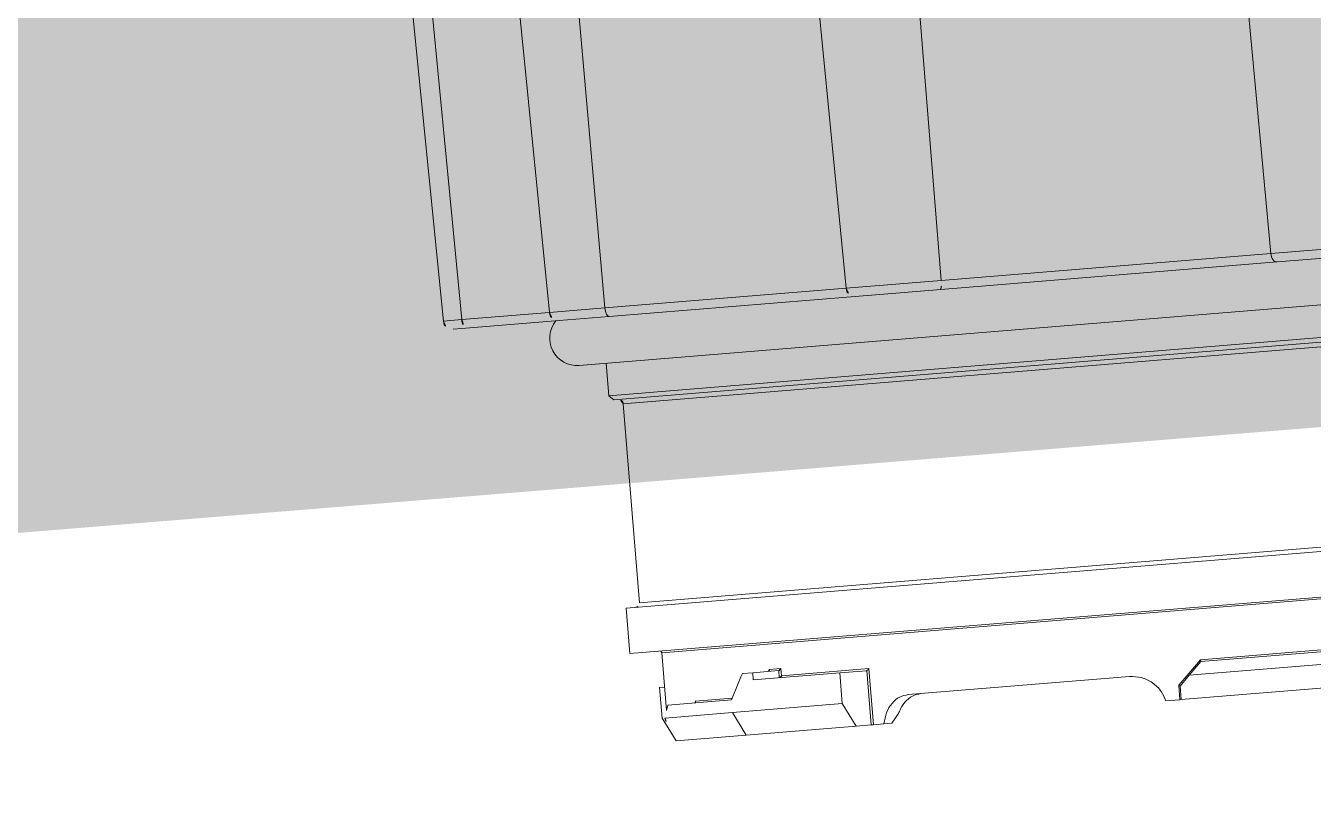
# Model space of a CAD drawing. Header units: metres. Extents: x 1956498 to 1957612, y 2277909 to 2278547.
# Drawn here: x 1957464.759 to 1957464.9008, y 2278066.6341 to 2278066.7199 of the extents above; entities that cross this region are included whole.
import ezdxf

# ---------------------------------------------------------------- set-up
doc = ezdxf.new("R2010")
doc.units = ezdxf.units.M
doc.layers.add('UBS-100-Clôture', color=30, linetype='LIMITE1')
doc.layers.add('UBS_400_DETAIL POSTE HTA TOOLKIT UBS', color=7, linetype='Continuous')
doc.linetypes.add('LIMITE1', pattern='A,6.35,-2.54,[133,ltypeshp.shx,S=2.54,R=0,X=-2.54,Y=0],-2.54,25.4', length=36.83)

# ---------------------------------------------------------------- blocks, each defined once
blk = doc.blocks.new('HSI 150 D3.58 PROFIL')
at = {"color": 3, "linetype": 'Continuous', "lineweight": 15}
for p, q in [((-1.02, 86.55), (-37.02, 85.92)), ((-37.02, 85.92), (-37.02, 83.89)), ((-38, 83.09), (-38, 84.92)), ((-37.02, 83.89), (-1.02, 84.39)), ((-37.02, 83.89), (-37.02, 74.2)), ((-38, 73.2), (-38, 83.09)), ((-1.02, 74.83), (-37.02, 74.2)), ((-37.02, 74.2), (-37.02, 68.07)), ((-38, 67.68), (-38, 73.2)), ((-43.1, 71.41), (-43.1, -94.59)), ((-70.2, 68.41), (-75.2, 68.41)), ((-75.2, -91.59), (-75.2, 68.41)), ((-70.2, -51.59), (-70.2, 68.41)), ((-46.7, 68.41), (-47.2, 67.91)), ((-43.1, 68.41), (-46.7, 68.41)), ((-46.7, 68.41), (-46.7, -91.59)), ((-37.02, 68.07), (-1.02, 68.31)), ((-47.7, 66.91), (-69.7, 66.91)), ((-69.7, 66.91), (-69.7, -50.84)), ((-47.7, -90.09), (-47.7, 66.91)), ((-47.2, -91.09), (-47.2, 67.91)), ((-38, 40.47), (-38, 67.68)), ((-37.02, 68.07), (-37.02, 41.39)), ((-82.6, 65.46), (-83.7, 64.89)), ((-79.2, 65.46), (-82.6, 65.46)), ((-79.2, 64.91), (-79.2, 65.46)), ((-85.2, 64.12), (-83.7, 64.89)), ((-85.2, 56.39), (-85.2, 64.12)), ((-82.6, 65.15), (-82.6, 57.69)), ((-75.4, 64.91), (-81.78, 64.91)), ((-81.2, 64.73), (-81.2, 57.69)), ((-75.4, -88.09), (-75.4, 64.91)), ((-81, 61.63), (-81, 57.59)), ((-82.6, 57.69), (-85.2, 56.39)), ((-82.6, 57.69), (-82.6, 45.56)), ((-85.2, 44.22), (-85.2, 56.39)), ((-78.4, 56.24), (-78.4, 55.11)), ((-78.4, 55.11), (-79.2, 55.11)), ((-79.2, 55.11), (-79.2, 45.56)), ((-78.4, 52.24), (-78.4, 55.11)), ((-78.2, 53.26), (-78.2, 51.97)), ((-79.2, 52.23), (-78.4, 52.23)), ((-79, 51.97), (-79, 42.32)), ((-78.2, 51.97), (-79, 51.97)), ((-78.4, 52.23), (-78.4, 52.24)), ((-82.6, 45.56), (-85.2, 44.22)), ((-79.2, 45.56), (-82.6, 45.56)), ((-79.2, 42.6), (-79.2, 45.56)), ((-85.2, 42.56), (-85.2, 44.22)), ((-85.2, 42.56), (-79.19, 42.56)), ((-85.2, 42.32), (-85.2, 42.56)), ((-79.19, 42.56), (-79.2, 42.6)), ((-85.2, 41.17), (-85.2, 42.32)), ((-79, 42.32), (-85.2, 42.32)), ((-85.2, 40.27), (-85.2, 41.17)), ((-37.02, 41.39), (-1.02, 41.97)), ((-37.02, 41.39), (-37.02, 30.9)), ((-85.2, 40.27), (-84.2, 39.45)), ((-38, 31.03), (-38, 40.47)), ((-82.2, 38.23), (-82.2, 13.76)), ((-38, -6.15), (-38, 31.03)), ((-37.02, 30.9), (-37.02, -5.54)), ((-37.02, 30.9), (-1.02, 30.83)), ((-85.2, 8.45), (-85.2, 9.99)), ((-85.2, 8.45), (-83.61, 8.45)), ((-85.2, 8.31), (-85.2, 8.45)), ((-85.2, 8.31), (-83.7, 8.31)), ((-85.2, -11.59), (-85.2, 8.31)), ((-83.7, 8.31), (-82.6, 7.21)), ((-83.61, 8.45), (-81, 5.84)), ((-82.6, 7.21), (-82.6, -11.59)), ((-82.6, 7.21), (-81.2, 5.81)), ((-81.2, 5.81), (-81.2, -11.59)), ((-81, 5.84), (-81, -11.51)), ((-37.02, -5.54), (-1.02, -5.16)), ((-37.02, -5.54), (-37.02, -17.65)), ((-38, -17.04), (-38, -6.15))]:
    blk.add_line(p, q, dxfattribs=at)
at = {"color": 3, "linetype": 'Continuous', "lineweight": 15, "flags": 128}
for points in [[(-38, 67.68), (-37.98, 67.75), (-37.93, 67.83), (-37.84, 67.89), (-37.71, 67.95), (-37.56, 68), (-37.39, 68.04), (-37.21, 68.06), (-37.02, 68.07)], [(-38, -6.15), (-37.98, -6.03), (-37.93, -5.92), (-37.84, -5.81), (-37.71, -5.72), (-37.56, -5.65), (-37.39, -5.59), (-37.21, -5.56), (-37.02, -5.54)]]:
    blk.add_lwpolyline(points, dxfattribs=at)
at = {"color": 3, "linetype": 'Continuous', "lineweight": 15}
for centre, radius, start, end in [((-37, 84.92), 1, 91, 180), ((-37.1, 82.98), 0.912, 85.1193, 172.9523), ((-40.1, 71.41), 3, 45.573, 180), ((-37, 73.2), 1, 91, 180), ((-69.7, 67.41), 0.5, 180, 270), ((-47.7, 67.41), 0.5, 270, 0), ((-75.4, 65.11), 0.2, 270, 0), ((-37.04, 40.43), 0.962, 88.7062, 177.6245), ((-37.26, 32.95), 2.06, 248.8657, 276.6465)]:
    blk.add_arc(centre, radius, start, end, dxfattribs=at)
for centre, major_axis, ratio, start_param, end_param in [((14.89, -50.94), (126.66, -98.9), 0.508568, 2.745852, 2.757452), ((-63.8, -11.59), (69.28, -69.28), 0.57735, 2.313648, 2.331638), ((-63.51, -11.59), (66.51, -66.16), 0.577346, 2.322093, 2.323987), ((-81.2, -11.59), (-69.28, 69.28), 0.57735, 5.200981, 5.235988), ((-80.91, -11.59), (66.51, -66.16), 0.577346, 2.056701, 2.059243)]:
    blk.add_ellipse(centre, major_axis=major_axis, ratio=ratio, start_param=start_param, end_param=end_param, dxfattribs=at)
for points, knots in [([(-81, 61.63), (-81, 61.63), (-81, 61.63), (-81.03, 61.63), (-81.08, 61.64), (-81.14, 61.66), (-81.18, 61.71), (-81.19, 61.75), (-81.19, 61.77)], [0, 0, 0, 0, 0.011546, 0.078163, 0.326153, 0.557141, 0.778385, 1, 1, 1, 1]), ([(-78.2, 53.26), (-78.2, 53.26), (-78.22, 53.25), (-78.26, 53.25), (-78.31, 53.26), (-78.36, 53.29), (-78.39, 53.33), (-78.39, 53.37), (-78.4, 53.38)], [0, 0, 0, 0, 0.010319, 0.195789, 0.410774, 0.611219, 0.805497, 1, 1, 1, 1]), ([(-79, 51.97), (-79, 51.97), (-79.01, 51.97), (-79.05, 52), (-79.11, 52.06), (-79.16, 52.12), (-79.19, 52.18), (-79.19, 52.22), (-79.2, 52.23)], [0, 0, 0, 0, 0.0077, 0.171331, 0.477284, 0.698976, 0.849037, 1, 1, 1, 1]), ([(-78.2, 51.97), (-78.2, 51.97), (-78.21, 51.97), (-78.25, 52), (-78.31, 52.06), (-78.36, 52.12), (-78.39, 52.18), (-78.39, 52.22), (-78.4, 52.23)], [0, 0, 0, 0, 0.0077, 0.171331, 0.477284, 0.698976, 0.849037, 1, 1, 1, 1]), ([(-79, 42.32), (-79, 42.32), (-79.01, 42.33), (-79.06, 42.36), (-79.12, 42.43), (-79.17, 42.5), (-79.18, 42.54), (-79.19, 42.56)], [0, 0, 0, 0, 0.008646, 0.221292, 0.557441, 0.801601, 1, 1, 1, 1]), ([(-85.2, 41.17), (-84.78, 41.05), (-83.93, 40.83), (-82.96, 40.11), (-82.32, 39.23), (-82.24, 38.56), (-82.2, 38.23)], [0, 0, 0, 0, 0.251499, 0.502807, 0.75884, 1, 1, 1, 1]), ([(-84.2, 39.45), (-84.12, 39.42), (-83.67, 39.22), (-82.96, 38.7), (-82.32, 37.82), (-82.24, 37.16), (-82.2, 36.83)], [0, 0, 0, 0, 0.060094, 0.375085, 0.696462, 1, 1, 1, 1]), ([(-82.2, 13.76), (-82.24, 13.32), (-82.33, 12.44), (-83.05, 11.26), (-84.03, 10.39), (-84.83, 10.12), (-85.2, 9.99)], [0, 0, 0, 0, 0.261818, 0.523649, 0.784526, 1, 1, 1, 1]), ([(-83.61, 8.45), (-83.61, 8.45), (-83.62, 8.43), (-83.64, 8.39), (-83.67, 8.34), (-83.69, 8.31), (-83.69, 8.31), (-83.7, 8.31)], [0, 0, 0, 0, 0.012189, 0.262735, 0.51713, 0.758311, 1, 1, 1, 1]), ([(-81, 5.84), (-81, 5.84), (-81, 5.84), (-81.03, 5.83), (-81.08, 5.81), (-81.14, 5.8), (-81.18, 5.79), (-81.19, 5.8), (-81.19, 5.8)], [0, 0, 0, 0, 0.011546, 0.078163, 0.326153, 0.557141, 0.778385, 1, 1, 1, 1])]:
    blk.add_open_spline(points, degree=3, knots=knots, dxfattribs=at)
blk = doc.blocks.new('UBS_PDL C1752')
at = {"xscale": 0.001, "yscale": 0.001, "zscale": 0.001, "rotation": 270}
blk.add_blockref('HSI 150 D3.58 PROFIL', (-1.16608, 1.32512), dxfattribs=at)

msp = doc.modelspace()

# ---------------------------------------------------------------- linework, layer by layer
at = {"layer": 'UBS-100-Clôture', "color": 30, "ltscale": 0.1, "true_color": 0xf26722, "transparency": 33554687, "const_width": 0.2}
msp.add_lwpolyline([(1957452.10861, 2278234.20834), (1957472.78211, 2278172.78773), (1957482.60391, 2278143.01665), (1957491.43073, 2278124.53938), (1957501.91196, 2278087.4138, -0.474925), (1957486.75018, 2278065.86129), (1957466.44478, 2278064.20257), (1957466.22766, 2278066.88381), (1957461.24489, 2278066.47868), (1957461.46217, 2278063.79555), (1957439.48752, 2278062.00048), (1957103.22307, 2278049.50956)], format="xyb", dxfattribs=at)

# ---------------------------------------------------------------- block references
at = {"layer": 'UBS_400_DETAIL POSTE HTA TOOLKIT UBS', "transparency": 33554687, "rotation": 184.6700307831418}
msp.add_blockref('UBS_PDL C1752', (1957463.61751, 2278067.95701), dxfattribs=at)

doc.saveas('drawing.dxf')
